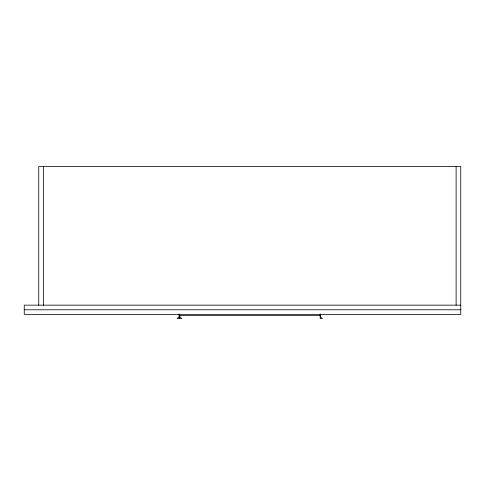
<?xml version="1.0" encoding="UTF-8"?>
<svg xmlns="http://www.w3.org/2000/svg" width="485" height="485" viewBox="0 0 485 485"><rect width="100%" height="100%" fill="white"/><g stroke="black" fill="none" stroke-linecap="round" stroke-linejoin="round"><path stroke-width="0.73" d="M460.75 305.15L24.25 305.15L24.25 314.425L460.75 314.425L460.75 166.513L38.752 166.513L38.752 305.265M24.25 309.788L460.75 309.788M179.42 315.589L320.082 315.589M456.112 166.513L456.112 305.265M320.543 314.141L320.543 317.038L322.483 318.487L320.161 318.487L320.161 314.189M179.874 315.589L179.874 317.038L181.814 318.487L179.492 318.487L179.492 314.189M179.383 314.189L179.383 318.487L177.067 318.487L179.001 317.038L179.001 314.141M43.389 166.513L43.389 305.265"/></g></svg>
